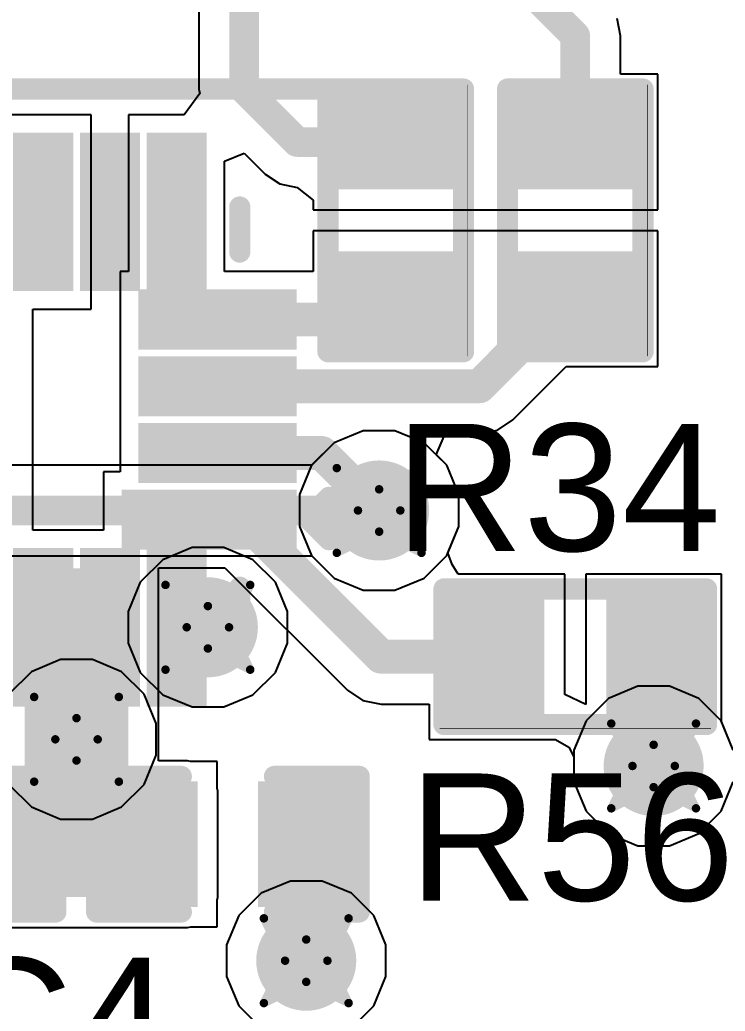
# Model space of a CAD drawing. Header units: inches. Extents: x -3 to 488, y -11 to 93.
# Drawn here: x 120.3 to 124.53, y 9.98 to 15.92 of the extents above; entities that cross this region are included whole.
import ezdxf

# ---------------------------------------------------------------- set-up
doc = ezdxf.new("R2010")
doc.units = ezdxf.units.IN
for name, color, linetype in [('Bottom Layer', 5, 'Continuous'), ('Drill Drawing', 1, 'Continuous'), ('Layer 1', 16, 'Continuous'), ('Layer 2', 76, 'Continuous'), ('Top Layer', 1, 'Continuous'), ('Top Overlay', 2, 'Continuous'), ('Top Paste', 8, 'Continuous'), ('Top Solder', 216, 'Continuous'), ('Via Holes', 16, 'Continuous')]:
    doc.layers.add(name, color=color, linetype=linetype)
doc.styles.add('Arial', font='', dxfattribs={"height": 0.2})
doc.styles.get('Arial').set_extended_font_data('Arial')

msp = doc.modelspace()

# ---------------------------------------------------------------- hatches: boundary and pattern name
at = {"layer": 'Bottom Layer'}
h = msp.add_hatch(color=5, dxfattribs=at)
edge = h.paths.add_edge_path()
edge.add_arc((122.4535, 12.9813), 0.3, 0, 360)
h = msp.add_hatch(color=5, dxfattribs=at)
edge = h.paths.add_edge_path()
edge.add_arc((121.4263, 12.281), 0.3, 0, 360)
h = msp.add_hatch(color=5, dxfattribs=at)
edge = h.paths.add_edge_path()
edge.add_arc((120.6385, 11.6093), 0.3, 0, 360)
h = msp.add_hatch(color=5, dxfattribs=at)
edge = h.paths.add_edge_path()
edge.add_arc((124.0997, 11.4497), 0.3, 0, 360)
h = msp.add_hatch(color=5, dxfattribs=at)
edge = h.paths.add_edge_path()
edge.add_arc((122.0163, 10.2822), 0.3, 0, 360)
at = {"layer": 'Layer 1'}
h = msp.add_hatch(color=16, dxfattribs=at)
edge = h.paths.add_edge_path()
edge.add_arc((122.4535, 12.9813), 0.3, 0, 360)
h = msp.add_hatch(color=16, dxfattribs=at)
edge = h.paths.add_edge_path()
edge.add_arc((121.4263, 12.281), 0.3, 0, 360)
h = msp.add_hatch(color=16, dxfattribs=at)
edge = h.paths.add_edge_path()
edge.add_arc((120.6385, 11.6093), 0.3, 0, 360)
h = msp.add_hatch(color=16, dxfattribs=at)
edge = h.paths.add_edge_path()
edge.add_arc((124.0997, 11.4497), 0.3, 0, 360)
h = msp.add_hatch(color=16, dxfattribs=at)
edge = h.paths.add_edge_path()
edge.add_arc((122.0163, 10.2822), 0.3, 0, 360)
at = {"layer": 'Layer 2'}
h = msp.add_hatch(color=76, dxfattribs=at)
edge = h.paths.add_edge_path()
edge.add_arc((122.4535, 12.9813), 0.3, 0, 360)
h = msp.add_hatch(color=76, dxfattribs=at)
edge = h.paths.add_edge_path()
edge.add_arc((121.4263, 12.281), 0.3, 0, 360)
h = msp.add_hatch(color=76, dxfattribs=at)
edge = h.paths.add_edge_path()
edge.add_arc((120.6385, 11.6093), 0.3, 0, 360)
h = msp.add_hatch(color=76, dxfattribs=at)
edge = h.paths.add_edge_path()
edge.add_arc((124.0997, 11.4497), 0.3, 0, 360)
h = msp.add_hatch(color=76, dxfattribs=at)
edge = h.paths.add_edge_path()
edge.add_arc((122.0163, 10.2822), 0.3, 0, 360)
at = {"layer": 'Top Layer'}
for points in [[(122.8709, 14.9615), (122.2359, 14.9615), (122.2359, 15.4187), (122.8709, 15.4187)], [(123.9473, 14.9615), (123.3123, 14.9615), (123.3123, 15.4187), (123.9473, 15.4187)], [(120.5485, 14.366), (120.3285, 14.366), (120.3285, 15.176), (120.5485, 15.176)], [(120.9485, 14.366), (120.7285, 14.366), (120.7285, 15.176), (120.9485, 15.176)], [(121.3485, 14.366), (121.1285, 14.366), (121.1285, 15.176), (121.3485, 15.176)], [(122.8709, 14.0217), (122.2359, 14.0217), (122.2359, 14.4789), (122.8709, 14.4789)], [(123.9473, 14.0217), (123.3123, 14.0217), (123.3123, 14.4789), (123.9473, 14.4789)], [(121.8885, 14.016), (121.0785, 14.016), (121.0785, 14.236), (121.8885, 14.236)], [(121.8885, 13.616), (121.0785, 13.616), (121.0785, 13.836), (121.8885, 13.836)], [(121.8885, 13.216), (121.0785, 13.216), (121.0785, 13.436), (121.8885, 13.436)], [(121.8885, 12.816), (120.9785, 12.816), (120.9785, 13.036), (121.8885, 13.036)], [(120.5485, 11.876), (120.3285, 11.876), (120.3285, 12.686), (120.5485, 12.686)], [(120.9485, 11.876), (120.7285, 11.876), (120.7285, 12.686), (120.9485, 12.686)], [(121.3485, 11.876), (121.1285, 11.876), (121.1285, 12.686), (121.3485, 12.686)], [(120.3285, 10.6632), (120.9485, 10.6632), (120.9485, 12.6352), (120.3285, 12.6352)], [(122.9313, 11.7871), (122.9313, 12.4221), (123.3885, 12.4221), (123.3885, 11.7871)], [(123.8711, 11.7871), (123.8711, 12.4221), (124.3283, 12.4221), (124.3283, 11.7871)], [(119.6681, 10.6632), (121.3051, 10.6632), (121.3051, 11.2983), (119.6681, 11.2983)], [(119.9683, 10.6632), (119.9683, 11.2982), (120.4255, 11.2982), (120.4255, 10.6632)], [(121.3051, 11.2983), (121.3051, 10.6633), (120.8479, 10.6633), (120.8479, 11.2983)], [(122.2449, 11.2983), (122.2449, 10.6633), (121.7877, 10.6633), (121.7877, 11.2983)]]:
    msp.add_hatch(color=1, dxfattribs=at).paths.add_polyline_path(points)
h = msp.add_hatch(color=1, dxfattribs=at)
edge = h.paths.add_edge_path()
edge.add_arc((122.4535, 12.9813), 0.3, 0, 360)
h = msp.add_hatch(color=1, dxfattribs=at)
edge = h.paths.add_edge_path()
edge.add_arc((121.4263, 12.281), 0.3, 0, 360)
h = msp.add_hatch(color=1, dxfattribs=at)
edge = h.paths.add_edge_path()
edge.add_arc((120.6385, 11.6093), 0.3, 0, 360)
h = msp.add_hatch(color=1, dxfattribs=at)
edge = h.paths.add_edge_path()
edge.add_arc((124.0997, 11.4497), 0.3, 0, 360)
h = msp.add_hatch(color=1, dxfattribs=at)
edge = h.paths.add_edge_path()
edge.add_arc((122.0163, 10.2822), 0.3, 0, 360)
at = {"layer": 'Top Paste'}
for points in [[(122.8709, 14.9615), (122.2359, 14.9615), (122.2359, 15.4187), (122.8709, 15.4187)], [(123.9473, 14.9615), (123.3123, 14.9615), (123.3123, 15.4187), (123.9473, 15.4187)], [(120.5485, 14.366), (120.3285, 14.366), (120.3285, 15.176), (120.5485, 15.176)], [(120.9485, 14.366), (120.7285, 14.366), (120.7285, 15.176), (120.9485, 15.176)], [(121.3485, 14.366), (121.1285, 14.366), (121.1285, 15.176), (121.3485, 15.176)], [(122.8709, 14.0217), (122.2359, 14.0217), (122.2359, 14.4789), (122.8709, 14.4789)], [(123.9473, 14.0217), (123.3123, 14.0217), (123.3123, 14.4789), (123.9473, 14.4789)], [(121.8885, 14.016), (121.0785, 14.016), (121.0785, 14.236), (121.8885, 14.236)], [(121.8885, 13.616), (121.0785, 13.616), (121.0785, 13.836), (121.8885, 13.836)], [(121.8885, 13.216), (121.0785, 13.216), (121.0785, 13.436), (121.8885, 13.436)], [(121.8885, 12.816), (120.9785, 12.816), (120.9785, 13.036), (121.8885, 13.036)], [(120.5485, 11.876), (120.3285, 11.876), (120.3285, 12.686), (120.5485, 12.686)], [(120.9485, 11.876), (120.7285, 11.876), (120.7285, 12.686), (120.9485, 12.686)], [(121.3485, 11.876), (121.1285, 11.876), (121.1285, 12.686), (121.3485, 12.686)], [(122.9313, 11.7871), (122.9313, 12.4221), (123.3885, 12.4221), (123.3885, 11.7871)], [(123.8711, 11.7871), (123.8711, 12.4221), (124.3283, 12.4221), (124.3283, 11.7871)], [(119.9683, 10.6632), (119.9683, 11.2982), (120.4255, 11.2982), (120.4255, 10.6632)], [(121.3051, 11.2983), (121.3051, 10.6633), (120.8479, 10.6633), (120.8479, 11.2983)], [(122.2449, 11.2983), (122.2449, 10.6633), (121.7877, 10.6633), (121.7877, 11.2983)]]:
    msp.add_hatch(color=8, dxfattribs=at).paths.add_polyline_path(points)
at = {"layer": 'Top Solder'}
for points in [[(122.9259, 14.9065), (122.1809, 14.9065), (122.1809, 15.4737), (122.9259, 15.4737)], [(124.0023, 14.9065), (123.2573, 14.9065), (123.2573, 15.4737), (124.0023, 15.4737)], [(120.6185, 14.296), (120.2585, 14.296), (120.2585, 15.246), (120.6185, 15.246)], [(121.0185, 14.296), (120.6585, 14.296), (120.6585, 15.246), (121.0185, 15.246)], [(121.4185, 14.296), (121.0585, 14.296), (121.0585, 15.246), (121.4185, 15.246)], [(122.9259, 13.9667), (122.1809, 13.9667), (122.1809, 14.5339), (122.9259, 14.5339)], [(124.0023, 13.9667), (123.2573, 13.9667), (123.2573, 14.5339), (124.0023, 14.5339)], [(121.9585, 13.946), (121.0085, 13.946), (121.0085, 14.306), (121.9585, 14.306)], [(121.9585, 13.546), (121.0085, 13.546), (121.0085, 13.906), (121.9585, 13.906)], [(121.9585, 13.146), (121.0085, 13.146), (121.0085, 13.506), (121.9585, 13.506)], [(121.9585, 12.746), (120.9085, 12.746), (120.9085, 13.106), (121.9585, 13.106)], [(120.6185, 11.806), (120.2585, 11.806), (120.2585, 12.756), (120.6185, 12.756)], [(121.0185, 11.806), (120.6585, 11.806), (120.6585, 12.756), (121.0185, 12.756)], [(121.4185, 11.806), (121.0585, 11.806), (121.0585, 12.756), (121.4185, 12.756)], [(122.8763, 11.7321), (122.8763, 12.4771), (123.4435, 12.4771), (123.4435, 11.7321)], [(123.8161, 11.7321), (123.8161, 12.4771), (124.3833, 12.4771), (124.3833, 11.7321)], [(119.9083, 10.6032), (119.9083, 11.3582), (120.4855, 11.3582), (120.4855, 10.6032)], [(121.3651, 11.3583), (121.3651, 10.6033), (120.7879, 10.6033), (120.7879, 11.3583)], [(122.3049, 11.3583), (122.3049, 10.6033), (121.7277, 10.6033), (121.7277, 11.3583)]]:
    msp.add_hatch(color=216, dxfattribs=at).paths.add_polyline_path(points)
at = {"layer": 'Via Holes'}
h = msp.add_hatch(color=7, dxfattribs=at)
edge = h.paths.add_edge_path()
edge.add_arc((122.4535, 12.9813), 0.15, 0, 360)
h = msp.add_hatch(color=7, dxfattribs=at)
edge = h.paths.add_edge_path()
edge.add_arc((121.4263, 12.281), 0.15, 0, 360)
h = msp.add_hatch(color=7, dxfattribs=at)
edge = h.paths.add_edge_path()
edge.add_arc((120.6385, 11.6093), 0.15, 0, 360)
h = msp.add_hatch(color=7, dxfattribs=at)
edge = h.paths.add_edge_path()
edge.add_arc((124.0997, 11.4497), 0.15, 0, 360)
h = msp.add_hatch(color=7, dxfattribs=at)
edge = h.paths.add_edge_path()
edge.add_arc((122.0163, 10.2822), 0.15, 0, 360)

# ---------------------------------------------------------------- linework, layer by layer
at = {"layer": 'Bottom Layer'}
for p, q in [((122.3584, 13.4591), (122.1828, 13.3863)), ((122.5485, 13.4591), (122.3584, 13.4591)), ((122.7241, 13.3863), (122.5485, 13.4591)), ((122.1828, 13.3863), (122.0497, 13.2532)), ((122.8585, 13.2519), (122.7241, 13.3863)), ((122.0497, 13.2532), (107.9422, 13.2532)), ((122.9313, 13.0763), (122.8585, 13.2519)), ((122.9313, 12.8862), (122.9313, 13.0763)), ((122.8585, 12.7106), (122.9313, 12.8862)), ((120.0862, 12.7094), (122.0497, 12.7094)), ((122.0497, 12.7094), (122.1828, 12.5762)), ((122.7241, 12.5762), (122.8585, 12.7106)), ((122.1828, 12.5762), (122.3584, 12.5035)), ((122.5485, 12.5035), (122.7241, 12.5762)), ((122.3584, 12.5035), (122.5485, 12.5035)), ((120.5434, 12.0871), (120.3678, 12.0143)), ((120.7335, 12.0871), (120.5434, 12.0871)), ((120.9091, 12.0143), (120.7335, 12.0871)), ((120.3678, 12.0143), (120.2334, 11.8799)), ((121.0435, 11.8799), (120.9091, 12.0143)), ((124.0046, 11.9275), (123.829, 11.8548)), ((124.1947, 11.9275), (124.0046, 11.9275)), ((124.3703, 11.8548), (124.1947, 11.9275)), ((121.1163, 11.7043), (121.0435, 11.8799)), ((123.829, 11.8548), (123.6946, 11.7204)), ((124.5047, 11.7204), (124.3703, 11.8548)), ((123.6946, 11.7204), (123.6219, 11.5448)), ((124.5775, 11.5448), (124.5047, 11.7204)), ((121.1163, 11.5142), (121.1163, 11.7043)), ((123.6219, 11.5448), (123.6219, 11.3547)), ((121.0435, 11.3386), (121.1163, 11.5142)), ((123.6219, 11.3547), (123.6946, 11.1791)), ((124.5047, 11.1791), (124.5775, 11.3547)), ((120.2334, 11.3386), (120.3678, 11.2042)), ((120.9091, 11.2042), (121.0435, 11.3386)), ((120.3678, 11.2042), (120.5434, 11.1315)), ((120.7335, 11.1315), (120.9091, 11.2042)), ((123.6946, 11.1791), (123.829, 11.0447)), ((124.3703, 11.0447), (124.5047, 11.1791)), ((120.5434, 11.1315), (120.7335, 11.1315)), ((123.829, 11.0447), (124.0046, 10.9719)), ((124.1947, 10.9719), (124.3703, 11.0447)), ((124.0046, 10.9719), (124.1947, 10.9719))]:
    msp.add_line(p, q, dxfattribs=at)
msp.add_lwpolyline([(107.8296, 12.9813, 0.1778, 0.1778, 0), (122.4535, 12.9813, 0.1778, 0.1778, 0)], format="xyseb", dxfattribs=at)
msp.add_lwpolyline([(122.409, 12.9813, 0.0889, 0.0889, 1), (122.4979, 12.9813, 0.0889, 0.0889, 1)], format="xyseb", close=True, dxfattribs=at)
at = {"layer": 'Drill Drawing'}
for points in [[(122.1995, 13.2353, 0.0508, 0.0508, 0), (122.4535, 13.1083, 0.0508, 0.0508, 0)], [(122.1995, 13.2353, 0.0508, 0.0508, 0), (122.3265, 12.9813, 0.0508, 0.0508, 0)], [(122.4535, 13.1083, 0.0508, 0.0508, 0), (122.7075, 13.2353, 0.0508, 0.0508, 0)], [(122.5805, 12.9813, 0.0508, 0.0508, 0), (122.7075, 13.2353, 0.0508, 0.0508, 0)], [(122.1995, 12.7273, 0.0508, 0.0508, 0), (122.3265, 12.9813, 0.0508, 0.0508, 0)], [(122.5805, 12.9813, 0.0508, 0.0508, 0), (122.7075, 12.7273, 0.0508, 0.0508, 0)], [(122.1995, 12.7273, 0.0508, 0.0508, 0), (122.4535, 12.8543, 0.0508, 0.0508, 0)], [(122.4535, 12.8543, 0.0508, 0.0508, 0), (122.7075, 12.7273, 0.0508, 0.0508, 0)], [(121.1723, 12.535, 0.0508, 0.0508, 0), (121.4263, 12.408, 0.0508, 0.0508, 0)], [(121.1723, 12.535, 0.0508, 0.0508, 0), (121.2993, 12.281, 0.0508, 0.0508, 0)], [(121.4263, 12.408, 0.0508, 0.0508, 0), (121.6803, 12.535, 0.0508, 0.0508, 0)], [(121.5533, 12.281, 0.0508, 0.0508, 0), (121.6803, 12.535, 0.0508, 0.0508, 0)], [(121.1723, 12.027, 0.0508, 0.0508, 0), (121.2993, 12.281, 0.0508, 0.0508, 0)], [(121.5533, 12.281, 0.0508, 0.0508, 0), (121.6803, 12.027, 0.0508, 0.0508, 0)], [(121.1723, 12.027, 0.0508, 0.0508, 0), (121.4263, 12.154, 0.0508, 0.0508, 0)], [(121.4263, 12.154, 0.0508, 0.0508, 0), (121.6803, 12.027, 0.0508, 0.0508, 0)], [(120.3845, 11.8633, 0.0508, 0.0508, 0), (120.6385, 11.7363, 0.0508, 0.0508, 0)], [(120.3845, 11.8633, 0.0508, 0.0508, 0), (120.5115, 11.6093, 0.0508, 0.0508, 0)], [(120.6385, 11.7363, 0.0508, 0.0508, 0), (120.8925, 11.8633, 0.0508, 0.0508, 0)], [(120.7655, 11.6093, 0.0508, 0.0508, 0), (120.8925, 11.8633, 0.0508, 0.0508, 0)], [(123.8457, 11.7037, 0.0508, 0.0508, 0), (124.0997, 11.5767, 0.0508, 0.0508, 0)], [(123.8457, 11.7037, 0.0508, 0.0508, 0), (123.9727, 11.4497, 0.0508, 0.0508, 0)], [(124.0997, 11.5767, 0.0508, 0.0508, 0), (124.3537, 11.7037, 0.0508, 0.0508, 0)], [(124.2267, 11.4497, 0.0508, 0.0508, 0), (124.3537, 11.7037, 0.0508, 0.0508, 0)], [(120.3845, 11.3553, 0.0508, 0.0508, 0), (120.5115, 11.6093, 0.0508, 0.0508, 0)], [(120.7655, 11.6093, 0.0508, 0.0508, 0), (120.8925, 11.3553, 0.0508, 0.0508, 0)], [(120.3845, 11.3553, 0.0508, 0.0508, 0), (120.6385, 11.4823, 0.0508, 0.0508, 0)], [(120.6385, 11.4823, 0.0508, 0.0508, 0), (120.8925, 11.3553, 0.0508, 0.0508, 0)], [(123.8457, 11.1957, 0.0508, 0.0508, 0), (123.9727, 11.4497, 0.0508, 0.0508, 0)], [(124.2267, 11.4497, 0.0508, 0.0508, 0), (124.3537, 11.1957, 0.0508, 0.0508, 0)], [(123.8457, 11.1957, 0.0508, 0.0508, 0), (124.0997, 11.3227, 0.0508, 0.0508, 0)], [(124.0997, 11.3227, 0.0508, 0.0508, 0), (124.3537, 11.1957, 0.0508, 0.0508, 0)], [(121.7623, 10.5362, 0.0508, 0.0508, 0), (122.0163, 10.4092, 0.0508, 0.0508, 0)], [(121.7623, 10.5362, 0.0508, 0.0508, 0), (121.8893, 10.2822, 0.0508, 0.0508, 0)], [(122.0163, 10.4092, 0.0508, 0.0508, 0), (122.2703, 10.5362, 0.0508, 0.0508, 0)], [(122.1433, 10.2822, 0.0508, 0.0508, 0), (122.2703, 10.5362, 0.0508, 0.0508, 0)], [(121.7623, 10.0282, 0.0508, 0.0508, 0), (121.8893, 10.2822, 0.0508, 0.0508, 0)], [(122.1433, 10.2822, 0.0508, 0.0508, 0), (122.2703, 10.0282, 0.0508, 0.0508, 0)], [(121.7623, 10.0282, 0.0508, 0.0508, 0), (122.0163, 10.1552, 0.0508, 0.0508, 0)], [(122.0163, 10.1552, 0.0508, 0.0508, 0), (122.2703, 10.0282, 0.0508, 0.0508, 0)]]:
    msp.add_lwpolyline(points, format="xyseb", dxfattribs=at)
for points in [[(122.1868, 13.2353, 0.0254, 0.0254, 1), (122.2122, 13.2353, 0.0254, 0.0254, 1)], [(122.1868, 13.2353, 0.0254, 0.0254, 1), (122.2122, 13.2353, 0.0254, 0.0254, 1)], [(122.6948, 13.2353, 0.0254, 0.0254, 1), (122.7202, 13.2353, 0.0254, 0.0254, 1)], [(122.6948, 13.2353, 0.0254, 0.0254, 1), (122.7202, 13.2353, 0.0254, 0.0254, 1)], [(122.4408, 13.1083, 0.0254, 0.0254, 1), (122.4662, 13.1083, 0.0254, 0.0254, 1)], [(122.4408, 13.1083, 0.0254, 0.0254, 1), (122.4662, 13.1083, 0.0254, 0.0254, 1)], [(122.3138, 12.9813, 0.0254, 0.0254, 1), (122.3392, 12.9813, 0.0254, 0.0254, 1)], [(122.3138, 12.9813, 0.0254, 0.0254, 1), (122.3392, 12.9813, 0.0254, 0.0254, 1)], [(122.5678, 12.9813, 0.0254, 0.0254, 1), (122.5932, 12.9813, 0.0254, 0.0254, 1)], [(122.5678, 12.9813, 0.0254, 0.0254, 1), (122.5932, 12.9813, 0.0254, 0.0254, 1)], [(122.4408, 12.8543, 0.0254, 0.0254, 1), (122.4662, 12.8543, 0.0254, 0.0254, 1)], [(122.4408, 12.8543, 0.0254, 0.0254, 1), (122.4662, 12.8543, 0.0254, 0.0254, 1)], [(122.1868, 12.7273, 0.0254, 0.0254, 1), (122.2122, 12.7273, 0.0254, 0.0254, 1)], [(122.1868, 12.7273, 0.0254, 0.0254, 1), (122.2122, 12.7273, 0.0254, 0.0254, 1)], [(122.6948, 12.7273, 0.0254, 0.0254, 1), (122.7202, 12.7273, 0.0254, 0.0254, 1)], [(122.6948, 12.7273, 0.0254, 0.0254, 1), (122.7202, 12.7273, 0.0254, 0.0254, 1)], [(121.1596, 12.535, 0.0254, 0.0254, 1), (121.185, 12.535, 0.0254, 0.0254, 1)], [(121.1596, 12.535, 0.0254, 0.0254, 1), (121.185, 12.535, 0.0254, 0.0254, 1)], [(121.6676, 12.535, 0.0254, 0.0254, 1), (121.693, 12.535, 0.0254, 0.0254, 1)], [(121.6676, 12.535, 0.0254, 0.0254, 1), (121.693, 12.535, 0.0254, 0.0254, 1)], [(121.4136, 12.408, 0.0254, 0.0254, 1), (121.439, 12.408, 0.0254, 0.0254, 1)], [(121.4136, 12.408, 0.0254, 0.0254, 1), (121.439, 12.408, 0.0254, 0.0254, 1)], [(121.2866, 12.281, 0.0254, 0.0254, 1), (121.312, 12.281, 0.0254, 0.0254, 1)], [(121.2866, 12.281, 0.0254, 0.0254, 1), (121.312, 12.281, 0.0254, 0.0254, 1)], [(121.5406, 12.281, 0.0254, 0.0254, 1), (121.566, 12.281, 0.0254, 0.0254, 1)], [(121.5406, 12.281, 0.0254, 0.0254, 1), (121.566, 12.281, 0.0254, 0.0254, 1)], [(121.4136, 12.154, 0.0254, 0.0254, 1), (121.439, 12.154, 0.0254, 0.0254, 1)], [(121.4136, 12.154, 0.0254, 0.0254, 1), (121.439, 12.154, 0.0254, 0.0254, 1)], [(121.1596, 12.027, 0.0254, 0.0254, 1), (121.185, 12.027, 0.0254, 0.0254, 1)], [(121.1596, 12.027, 0.0254, 0.0254, 1), (121.185, 12.027, 0.0254, 0.0254, 1)], [(121.6676, 12.027, 0.0254, 0.0254, 1), (121.693, 12.027, 0.0254, 0.0254, 1)], [(121.6676, 12.027, 0.0254, 0.0254, 1), (121.693, 12.027, 0.0254, 0.0254, 1)], [(120.3718, 11.8633, 0.0254, 0.0254, 1), (120.3972, 11.8633, 0.0254, 0.0254, 1)], [(120.3718, 11.8633, 0.0254, 0.0254, 1), (120.3972, 11.8633, 0.0254, 0.0254, 1)], [(120.8798, 11.8633, 0.0254, 0.0254, 1), (120.9052, 11.8633, 0.0254, 0.0254, 1)], [(120.8798, 11.8633, 0.0254, 0.0254, 1), (120.9052, 11.8633, 0.0254, 0.0254, 1)], [(120.6258, 11.7363, 0.0254, 0.0254, 1), (120.6512, 11.7363, 0.0254, 0.0254, 1)], [(120.6258, 11.7363, 0.0254, 0.0254, 1), (120.6512, 11.7363, 0.0254, 0.0254, 1)], [(123.833, 11.7037, 0.0254, 0.0254, 1), (123.8584, 11.7037, 0.0254, 0.0254, 1)], [(123.833, 11.7037, 0.0254, 0.0254, 1), (123.8584, 11.7037, 0.0254, 0.0254, 1)], [(124.341, 11.7037, 0.0254, 0.0254, 1), (124.3664, 11.7037, 0.0254, 0.0254, 1)], [(124.341, 11.7037, 0.0254, 0.0254, 1), (124.3664, 11.7037, 0.0254, 0.0254, 1)], [(120.4988, 11.6093, 0.0254, 0.0254, 1), (120.5242, 11.6093, 0.0254, 0.0254, 1)], [(120.4988, 11.6093, 0.0254, 0.0254, 1), (120.5242, 11.6093, 0.0254, 0.0254, 1)], [(120.7528, 11.6093, 0.0254, 0.0254, 1), (120.7782, 11.6093, 0.0254, 0.0254, 1)], [(120.7528, 11.6093, 0.0254, 0.0254, 1), (120.7782, 11.6093, 0.0254, 0.0254, 1)], [(124.087, 11.5767, 0.0254, 0.0254, 1), (124.1124, 11.5767, 0.0254, 0.0254, 1)], [(124.087, 11.5767, 0.0254, 0.0254, 1), (124.1124, 11.5767, 0.0254, 0.0254, 1)], [(120.6258, 11.4823, 0.0254, 0.0254, 1), (120.6512, 11.4823, 0.0254, 0.0254, 1)], [(120.6258, 11.4823, 0.0254, 0.0254, 1), (120.6512, 11.4823, 0.0254, 0.0254, 1)], [(123.96, 11.4497, 0.0254, 0.0254, 1), (123.9854, 11.4497, 0.0254, 0.0254, 1)], [(123.96, 11.4497, 0.0254, 0.0254, 1), (123.9854, 11.4497, 0.0254, 0.0254, 1)], [(124.214, 11.4497, 0.0254, 0.0254, 1), (124.2394, 11.4497, 0.0254, 0.0254, 1)], [(124.214, 11.4497, 0.0254, 0.0254, 1), (124.2394, 11.4497, 0.0254, 0.0254, 1)], [(120.3718, 11.3553, 0.0254, 0.0254, 1), (120.3972, 11.3553, 0.0254, 0.0254, 1)], [(120.3718, 11.3553, 0.0254, 0.0254, 1), (120.3972, 11.3553, 0.0254, 0.0254, 1)], [(120.8798, 11.3553, 0.0254, 0.0254, 1), (120.9052, 11.3553, 0.0254, 0.0254, 1)], [(120.8798, 11.3553, 0.0254, 0.0254, 1), (120.9052, 11.3553, 0.0254, 0.0254, 1)], [(124.087, 11.3227, 0.0254, 0.0254, 1), (124.1124, 11.3227, 0.0254, 0.0254, 1)], [(124.087, 11.3227, 0.0254, 0.0254, 1), (124.1124, 11.3227, 0.0254, 0.0254, 1)], [(123.833, 11.1957, 0.0254, 0.0254, 1), (123.8584, 11.1957, 0.0254, 0.0254, 1)], [(123.833, 11.1957, 0.0254, 0.0254, 1), (123.8584, 11.1957, 0.0254, 0.0254, 1)], [(124.341, 11.1957, 0.0254, 0.0254, 1), (124.3664, 11.1957, 0.0254, 0.0254, 1)], [(124.341, 11.1957, 0.0254, 0.0254, 1), (124.3664, 11.1957, 0.0254, 0.0254, 1)], [(121.7496, 10.5362, 0.0254, 0.0254, 1), (121.775, 10.5362, 0.0254, 0.0254, 1)], [(121.7496, 10.5362, 0.0254, 0.0254, 1), (121.775, 10.5362, 0.0254, 0.0254, 1)], [(122.2576, 10.5362, 0.0254, 0.0254, 1), (122.283, 10.5362, 0.0254, 0.0254, 1)], [(122.2576, 10.5362, 0.0254, 0.0254, 1), (122.283, 10.5362, 0.0254, 0.0254, 1)], [(122.0036, 10.4092, 0.0254, 0.0254, 1), (122.029, 10.4092, 0.0254, 0.0254, 1)], [(122.0036, 10.4092, 0.0254, 0.0254, 1), (122.029, 10.4092, 0.0254, 0.0254, 1)], [(121.8766, 10.2822, 0.0254, 0.0254, 1), (121.902, 10.2822, 0.0254, 0.0254, 1)], [(121.8766, 10.2822, 0.0254, 0.0254, 1), (121.902, 10.2822, 0.0254, 0.0254, 1)], [(122.1306, 10.2822, 0.0254, 0.0254, 1), (122.156, 10.2822, 0.0254, 0.0254, 1)], [(122.1306, 10.2822, 0.0254, 0.0254, 1), (122.156, 10.2822, 0.0254, 0.0254, 1)], [(122.0036, 10.1552, 0.0254, 0.0254, 1), (122.029, 10.1552, 0.0254, 0.0254, 1)], [(122.0036, 10.1552, 0.0254, 0.0254, 1), (122.029, 10.1552, 0.0254, 0.0254, 1)], [(121.7496, 10.0282, 0.0254, 0.0254, 1), (121.775, 10.0282, 0.0254, 0.0254, 1)], [(121.7496, 10.0282, 0.0254, 0.0254, 1), (121.775, 10.0282, 0.0254, 0.0254, 1)], [(122.2576, 10.0282, 0.0254, 0.0254, 1), (122.283, 10.0282, 0.0254, 0.0254, 1)], [(122.2576, 10.0282, 0.0254, 0.0254, 1), (122.283, 10.0282, 0.0254, 0.0254, 1)]]:
    msp.add_lwpolyline(points, format="xyseb", close=True, dxfattribs=at)
at = {"layer": 'Layer 1'}
for p, q in [((122.3584, 13.4591), (122.1828, 13.3863)), ((122.5485, 13.4591), (122.3584, 13.4591)), ((122.7241, 13.3863), (122.5485, 13.4591)), ((122.1828, 13.3863), (122.0484, 13.2519)), ((122.8585, 13.2519), (122.7241, 13.3863)), ((122.0484, 13.2519), (121.9757, 13.0763)), ((122.9313, 13.0763), (122.8585, 13.2519)), ((121.9757, 13.0763), (121.9757, 12.8862)), ((122.9313, 12.8862), (122.9313, 13.0763)), ((121.9757, 12.8862), (122.0484, 12.7106)), ((122.8585, 12.7106), (122.9313, 12.8862)), ((122.0484, 12.7106), (122.1828, 12.5762)), ((122.7241, 12.5762), (122.8585, 12.7106)), ((122.1828, 12.5762), (122.3584, 12.5035)), ((122.5485, 12.5035), (122.7241, 12.5762)), ((122.3584, 12.5035), (122.5485, 12.5035)), ((120.5434, 12.0871), (120.3678, 12.0143)), ((120.7335, 12.0871), (120.5434, 12.0871)), ((120.9091, 12.0143), (120.7335, 12.0871)), ((120.3678, 12.0143), (120.2334, 11.8799)), ((121.0435, 11.8799), (120.9091, 12.0143)), ((124.0046, 11.9275), (123.829, 11.8548)), ((124.1947, 11.9275), (124.0046, 11.9275)), ((124.3703, 11.8548), (124.1947, 11.9275)), ((121.1163, 11.7043), (121.0435, 11.8799)), ((123.829, 11.8548), (123.6946, 11.7204)), ((124.5047, 11.7204), (124.3703, 11.8548)), ((123.6946, 11.7204), (123.6219, 11.5448)), ((124.5775, 11.5448), (124.5047, 11.7204)), ((121.1163, 11.5142), (121.1163, 11.7043)), ((123.6219, 11.5448), (123.6219, 11.3547)), ((121.0435, 11.3386), (121.1163, 11.5142)), ((123.6219, 11.3547), (123.6946, 11.1791)), ((124.5047, 11.1791), (124.5775, 11.3547)), ((120.2334, 11.3386), (120.3678, 11.2042)), ((120.9091, 11.2042), (121.0435, 11.3386)), ((120.3678, 11.2042), (120.5434, 11.1315)), ((120.7335, 11.1315), (120.9091, 11.2042)), ((123.6946, 11.1791), (123.829, 11.0447)), ((124.3703, 11.0447), (124.5047, 11.1791)), ((120.5434, 11.1315), (120.7335, 11.1315)), ((123.829, 11.0447), (124.0046, 10.9719)), ((124.1947, 10.9719), (124.3703, 11.0447)), ((124.0046, 10.9719), (124.1947, 10.9719))]:
    msp.add_line(p, q, dxfattribs=at)
at = {"layer": 'Layer 2'}
for p, q in [((122.3584, 13.4591), (122.1828, 13.3863)), ((122.5485, 13.4591), (122.3584, 13.4591)), ((122.7241, 13.3863), (122.5485, 13.4591)), ((122.1828, 13.3863), (122.0484, 13.2519)), ((122.8585, 13.2519), (122.7241, 13.3863)), ((122.0484, 13.2519), (121.9757, 13.0763)), ((122.9313, 13.0763), (122.8585, 13.2519)), ((121.9757, 13.0763), (121.9757, 12.8862)), ((122.9313, 12.8862), (122.9313, 13.0763)), ((121.9757, 12.8862), (122.0484, 12.7106)), ((122.8585, 12.7106), (122.9313, 12.8862)), ((121.3312, 12.7588), (121.1556, 12.686)), ((121.5213, 12.7588), (121.3312, 12.7588)), ((121.6969, 12.686), (121.5213, 12.7588)), ((121.1556, 12.686), (121.0212, 12.5516)), ((121.8313, 12.5516), (121.6969, 12.686)), ((122.0484, 12.7106), (122.1828, 12.5762)), ((122.7241, 12.5762), (122.8585, 12.7106)), ((121.0212, 12.5516), (120.9485, 12.376)), ((121.9041, 12.376), (121.8313, 12.5516)), ((122.1828, 12.5762), (122.3584, 12.5035)), ((122.5485, 12.5035), (122.7241, 12.5762)), ((122.3584, 12.5035), (122.5485, 12.5035)), ((120.9485, 12.376), (120.9485, 12.1859)), ((121.9041, 12.1859), (121.9041, 12.376)), ((120.9485, 12.1859), (121.0212, 12.0103)), ((121.8313, 12.0103), (121.9041, 12.1859)), ((121.0212, 12.0103), (121.1556, 11.8759)), ((121.6969, 11.8759), (121.8313, 12.0103)), ((121.1556, 11.8759), (121.3312, 11.8032)), ((121.5213, 11.8032), (121.6969, 11.8759)), ((121.3312, 11.8032), (121.5213, 11.8032)), ((121.9213, 10.76), (121.7457, 10.6873)), ((122.1114, 10.76), (121.9213, 10.76)), ((122.287, 10.6873), (122.1114, 10.76)), ((121.7457, 10.6873), (121.6113, 10.5529)), ((122.4214, 10.5529), (122.287, 10.6873)), ((121.6113, 10.5529), (121.5385, 10.3772)), ((122.4941, 10.3772), (122.4214, 10.5529)), ((121.5385, 10.3772), (121.5385, 10.1872)), ((122.4941, 10.1872), (122.4941, 10.3772)), ((121.5385, 10.1872), (121.6113, 10.0115)), ((122.4214, 10.0115), (122.4941, 10.1872)), ((121.6113, 10.0115), (121.7457, 9.8771)), ((122.287, 9.8771), (122.4214, 10.0115))]:
    msp.add_line(p, q, dxfattribs=at)
at = {"layer": 'Top Layer'}
for p, q in [((121.3719, 17.8546), (121.3719, 15.5076)), ((123.9017, 15.8261), (123.881, 15.9301)), ((123.9017, 15.5965), (123.9017, 15.8261)), ((124.1251, 15.5965), (123.9017, 15.5965)), ((124.1251, 14.7837), (124.1251, 15.5965)), ((121.3772, 15.4808), (121.2847, 15.3538)), ((121.3719, 15.5076), (121.3772, 15.4808)), ((120.7263, 15.3538), (119.7507, 15.3538)), ((120.7263, 14.1882), (120.7263, 15.3538)), ((121.2847, 15.3538), (120.9507, 15.3538)), ((120.9507, 15.3538), (120.9507, 14.4138)), ((121.5263, 15.0746), (121.6436, 15.1232)), ((121.6436, 15.1232), (121.769, 14.9978)), ((121.5263, 14.4138), (121.5263, 15.0746)), ((121.769, 14.9978), (121.8572, 14.9388)), ((121.8572, 14.9388), (121.9613, 14.9181)), ((121.9613, 14.9181), (122.0581, 14.8417)), ((122.0581, 14.8417), (122.0581, 14.7837)), ((122.0581, 14.7837), (123.0075, 14.7837)), ((123.0075, 14.7837), (123.1345, 14.7837)), ((123.1345, 14.7837), (123.1757, 14.7837)), ((123.1757, 14.7837), (124.1251, 14.7837)), ((123.0487, 14.6567), (122.0581, 14.6567)), ((122.0581, 14.6567), (122.0581, 14.4138)), ((123.1345, 14.6567), (123.0487, 14.6567)), ((123.0487, 14.6567), (123.0487, 14.6567)), ((123.1757, 14.6567), (123.1345, 14.6567)), ((123.1345, 14.6567), (123.1345, 14.6567)), ((124.1251, 14.6567), (123.1757, 14.6567)), ((124.1251, 13.8439), (124.1251, 14.6567)), ((120.9507, 14.4138), (120.9007, 14.4138)), ((120.9007, 14.4138), (120.9007, 13.2138)), ((122.0581, 14.4138), (121.5263, 14.4138)), ((120.3763, 12.8638), (120.3763, 14.1882)), ((120.3763, 14.1882), (120.7263, 14.1882)), ((123.2561, 13.5245), (123.5754, 13.8439)), ((123.5754, 13.8439), (124.1251, 13.8439)), ((123.1637, 13.4628), (123.2561, 13.5245)), ((122.7964, 13.3141), (122.849, 13.4411)), ((122.849, 13.4411), (123.0547, 13.4411)), ((123.0547, 13.4411), (123.1637, 13.4628)), ((123.0547, 13.4411), (123.0547, 13.4411)), ((122.8585, 13.2519), (122.7964, 13.3141)), ((120.9007, 13.2138), (120.8007, 13.2138)), ((120.8007, 13.2138), (120.8007, 12.8638)), ((122.9313, 13.0763), (122.8585, 13.2519)), ((122.9313, 12.8862), (122.9313, 13.0763)), ((120.8007, 12.8638), (120.3763, 12.8638)), ((122.8653, 12.7269), (122.9313, 12.8862)), ((122.892, 12.6568), (122.8653, 12.7269)), ((121.1298, 12.6352), (121.1322, 12.6382)), ((121.1298, 11.4796), (121.1298, 12.6352)), ((121.1322, 12.6382), (121.5287, 12.6382)), ((121.5287, 12.6382), (122.2637, 11.9031)), ((122.9274, 12.5999), (122.892, 12.6568)), ((123.5663, 12.5999), (122.9274, 12.5999)), ((123.5663, 11.8773), (123.5663, 12.5999)), ((124.5061, 12.5999), (123.6933, 12.5999)), ((123.6933, 12.5999), (123.6933, 11.8172)), ((124.5061, 11.7171), (124.5061, 12.5999)), ((122.2637, 11.9031), (122.2637, 11.9031)), ((122.2637, 11.9031), (122.3562, 11.8414)), ((122.3562, 11.8414), (122.4652, 11.8197)), ((123.6933, 11.8172), (123.5663, 11.8773)), ((122.4652, 11.8197), (122.4652, 11.8197)), ((122.4652, 11.8197), (122.7535, 11.8197)), ((122.7535, 11.8197), (122.7535, 11.6093)), ((124.5775, 11.5448), (124.5061, 11.7171)), ((122.7535, 11.6093), (123.5111, 11.6093)), ((123.5111, 11.6093), (123.5912, 11.5626)), ((123.5912, 11.5626), (123.6219, 11.5053)), ((121.3051, 11.4796), (121.1298, 11.4796)), ((121.3226, 11.4761), (121.3051, 11.4796)), ((121.4829, 11.4761), (121.3226, 11.4761)), ((121.4829, 11.3158), (121.4829, 11.4761)), ((123.6219, 11.5053), (123.6219, 11.3547)), ((123.6219, 11.3547), (123.6946, 11.1791)), ((124.5047, 11.1791), (124.5775, 11.3547)), ((121.4864, 11.2983), (121.4829, 11.3158)), ((121.4864, 10.6632), (121.4864, 11.2983)), ((123.6946, 11.1791), (123.829, 11.0447)), ((124.3703, 11.0447), (124.5047, 11.1791)), ((123.829, 11.0447), (124.0046, 10.9719)), ((124.1947, 10.9719), (124.3703, 11.0447)), ((124.0046, 10.9719), (124.1947, 10.9719)), ((121.4829, 10.6457), (121.4864, 10.6632)), ((121.4829, 10.4855), (121.4829, 10.6457)), ((119.6681, 10.4819), (121.3051, 10.4819)), ((121.3051, 10.4819), (121.3235, 10.4855)), ((121.3235, 10.4855), (121.4829, 10.4855))]:
    msp.add_line(p, q, dxfattribs=at)
for points in [[(121.6438, 15.5076, 0.1778, 0.1778, 0), (121.6438, 17.8546, 0.1778, 0.1778, 0)], [(122.762, 16.6938, 0.1778, 0.1778, 0), (123.6298, 15.8261, 0.1778, 0.1778, 0)], [(123.6298, 15.1901, 0.1778, 0.1778, 0), (123.6298, 15.8261, 0.1778, 0.1778, 0)], [(121.6438, 15.5076, 0.1778, 0.1778, 0), (121.9613, 15.1901, 0.1778, 0.1778, 0)], [(121.9613, 15.1901, 0.1778, 0.1778, 0), (122.5534, 15.1901, 0.1778, 0.1778, 0)], [(123.0547, 13.726, 0.2032, 0.2032, 0), (123.6298, 14.3011, 0.2032, 0.2032, 0)], [(121.4835, 14.126, 0.2032, 0.2032, 0), (122.5534, 14.126, 0.2032, 0.2032, 0)], [(121.4835, 13.726, 0.2032, 0.2032, 0), (123.0547, 13.726, 0.2032, 0.2032, 0)], [(121.4835, 13.326, 0.2032, 0.2032, 0), (122.1088, 13.326, 0.2032, 0.2032, 0)], [(122.1088, 13.326, 0.2032, 0.2032, 0), (122.4535, 12.9813, 0.2032, 0.2032, 0)], [(121.4335, 12.926, 0.2032, 0.2032, 0), (121.6438, 12.926, 0.2032, 0.2032, 0)], [(121.6438, 12.926, 0.2032, 0.2032, 0), (122.4652, 12.1046, 0.2032, 0.2032, 0)], [(121.2385, 12.281, 0.1778, 0.1778, 0), (121.4263, 12.281, 0.1778, 0.1778, 0)], [(122.4652, 12.1046, 0.2032, 0.2032, 0), (123.1599, 12.1046, 0.2032, 0.2032, 0)], [(124.0997, 11.4497, 0.1778, 0.1778, 0), (124.0997, 12.1046, 0.1778, 0.1778, 0)], [(122.0163, 10.2822, 0.1778, 0.1778, 0), (122.0163, 10.9808, 0.1778, 0.1778, 0)]]:
    msp.add_lwpolyline(points, format="xyseb", dxfattribs=at)
for points in [[(123.5853, 15.8261, 0.0889, 0.0889, 1), (123.6742, 15.8261, 0.0889, 0.0889, 1)], [(123.5853, 15.8261, 0.0889, 0.0889, 1), (123.6742, 15.8261, 0.0889, 0.0889, 1)], [(121.5993, 15.5076, 0.0889, 0.0889, 1), (121.6882, 15.5076, 0.0889, 0.0889, 1)], [(121.5993, 15.5076, 0.0889, 0.0889, 1), (121.6882, 15.5076, 0.0889, 0.0889, 1)], [(121.9168, 15.1901, 0.0889, 0.0889, 1), (122.0057, 15.1901, 0.0889, 0.0889, 1)], [(121.9168, 15.1901, 0.0889, 0.0889, 1), (122.0057, 15.1901, 0.0889, 0.0889, 1)], [(122.5089, 15.1901, 0.0889, 0.0889, 1), (122.5978, 15.1901, 0.0889, 0.0889, 1)], [(123.5853, 15.1901, 0.0889, 0.0889, 1), (123.6742, 15.1901, 0.0889, 0.0889, 1)], [(123.579, 14.3011, 0.1016, 0.1016, 1), (123.6806, 14.3011, 0.1016, 0.1016, 1)], [(121.4327, 14.126, 0.1016, 0.1016, 1), (121.5343, 14.126, 0.1016, 0.1016, 1)], [(122.5026, 14.126, 0.1016, 0.1016, 1), (122.6042, 14.126, 0.1016, 0.1016, 1)], [(121.4327, 13.726, 0.1016, 0.1016, 1), (121.5343, 13.726, 0.1016, 0.1016, 1)], [(123.0039, 13.726, 0.1016, 0.1016, 1), (123.1055, 13.726, 0.1016, 0.1016, 1)], [(123.0039, 13.726, 0.1016, 0.1016, 1), (123.1055, 13.726, 0.1016, 0.1016, 1)], [(121.4327, 13.326, 0.1016, 0.1016, 1), (121.5343, 13.326, 0.1016, 0.1016, 1)], [(122.058, 13.326, 0.1016, 0.1016, 1), (122.1596, 13.326, 0.1016, 0.1016, 1)], [(122.058, 13.326, 0.1016, 0.1016, 1), (122.1596, 13.326, 0.1016, 0.1016, 1)], [(122.4027, 12.9813, 0.1016, 0.1016, 1), (122.5043, 12.9813, 0.1016, 0.1016, 1)], [(121.3827, 12.926, 0.1016, 0.1016, 1), (121.4843, 12.926, 0.1016, 0.1016, 1)], [(121.593, 12.926, 0.1016, 0.1016, 1), (121.6946, 12.926, 0.1016, 0.1016, 1)], [(121.593, 12.926, 0.1016, 0.1016, 1), (121.6946, 12.926, 0.1016, 0.1016, 1)], [(121.194, 12.281, 0.0889, 0.0889, 1), (121.2829, 12.281, 0.0889, 0.0889, 1)], [(121.3818, 12.281, 0.0889, 0.0889, 1), (121.4707, 12.281, 0.0889, 0.0889, 1)], [(122.4144, 12.1046, 0.1016, 0.1016, 1), (122.516, 12.1046, 0.1016, 0.1016, 1)], [(122.4144, 12.1046, 0.1016, 0.1016, 1), (122.516, 12.1046, 0.1016, 0.1016, 1)], [(123.1091, 12.1046, 0.1016, 0.1016, 1), (123.2107, 12.1046, 0.1016, 0.1016, 1)], [(124.0552, 12.1046, 0.0889, 0.0889, 1), (124.1441, 12.1046, 0.0889, 0.0889, 1)], [(124.0552, 11.4497, 0.0889, 0.0889, 1), (124.1441, 11.4497, 0.0889, 0.0889, 1)], [(121.9719, 10.9808, 0.0889, 0.0889, 1), (122.0608, 10.9808, 0.0889, 0.0889, 1)], [(121.9719, 10.2822, 0.0889, 0.0889, 1), (122.0608, 10.2822, 0.0889, 0.0889, 1)]]:
    msp.add_lwpolyline(points, format="xyseb", close=True, dxfattribs=at)
at = {"layer": 'Top Overlay'}
for points in [[(118.82, 15.5076, 0.127, 0.127, 0), (122.147, 15.5076, 0.127, 0.127, 0)], [(122.147, 13.9328, 0.127, 0.127, 0), (122.147, 15.5076, 0.127, 0.127, 0)], [(122.147, 15.5076, 0.127, 0.127, 0), (122.9598, 15.5076, 0.127, 0.127, 0)], [(122.9598, 13.9328, 0.127, 0.127, 0), (122.9598, 15.5076, 0.127, 0.127, 0)], [(123.2234, 13.9328, 0.127, 0.127, 0), (123.2234, 15.5076, 0.127, 0.127, 0)], [(123.2234, 15.5076, 0.127, 0.127, 0), (124.0362, 15.5076, 0.127, 0.127, 0)], [(124.0362, 13.9328, 0.127, 0.127, 0), (124.0362, 15.5076, 0.127, 0.127, 0)], [(122.9852, 13.9074, 0.00323, 0.00323, 0), (122.9852, 15.533, 0.00323, 0.00323, 0)], [(124.0616, 13.9074, 0.00323, 0.00323, 0), (124.0616, 15.533, 0.00323, 0.00323, 0)], [(121.6177, 14.5306, 0.127, 0.127, 0), (121.6177, 14.8006, 0.127, 0.127, 0)], [(122.147, 13.9328, 0.127, 0.127, 0), (122.9598, 13.9328, 0.127, 0.127, 0)], [(123.2234, 13.9328, 0.127, 0.127, 0), (124.0362, 13.9328, 0.127, 0.127, 0)], [(122.0264, 12.9331, 0.127, 0.127, 0), (122.1534, 13.0601, 0.127, 0.127, 0)], [(122.1534, 12.8061, 0.127, 0.127, 0), (122.1534, 13.0601, 0.127, 0.127, 0)], [(122.0264, 12.9331, 0.127, 0.127, 0), (122.1534, 12.8061, 0.127, 0.127, 0)], [(121.6177, 12.2514, 0.127, 0.127, 0), (121.6177, 12.5214, 0.127, 0.127, 0)], [(122.8424, 11.6982, 0.127, 0.127, 0), (122.8424, 12.511, 0.127, 0.127, 0)], [(122.8424, 12.511, 0.127, 0.127, 0), (124.4172, 12.511, 0.127, 0.127, 0)], [(124.4172, 11.6982, 0.127, 0.127, 0), (124.4172, 12.511, 0.127, 0.127, 0)], [(122.8424, 11.6982, 0.127, 0.127, 0), (124.4172, 11.6982, 0.127, 0.127, 0)], [(122.817, 11.6728, 0.00323, 0.00323, 0), (124.4426, 11.6728, 0.00323, 0.00323, 0)], [(120.0064, 11.3871, 0.127, 0.127, 0), (120.5144, 11.3871, 0.127, 0.127, 0)], [(120.5144, 10.5743, 0.127, 0.127, 0), (120.5144, 11.3871, 0.127, 0.127, 0)], [(120.759, 11.3872, 0.127, 0.127, 0), (121.267, 11.3872, 0.127, 0.127, 0)], [(120.759, 10.5744, 0.127, 0.127, 0), (120.759, 11.3872, 0.127, 0.127, 0)], [(121.8258, 11.3872, 0.127, 0.127, 0), (122.3338, 11.3872, 0.127, 0.127, 0)], [(122.3338, 10.5744, 0.127, 0.127, 0), (122.3338, 11.3872, 0.127, 0.127, 0)], [(120.0064, 10.5743, 0.127, 0.127, 0), (120.5144, 10.5743, 0.127, 0.127, 0)], [(120.759, 10.5744, 0.127, 0.127, 0), (121.267, 10.5744, 0.127, 0.127, 0)], [(121.8258, 10.5744, 0.127, 0.127, 0), (122.3338, 10.5744, 0.127, 0.127, 0)]]:
    msp.add_lwpolyline(points, format="xyseb", dxfattribs=at)
for points in [[(122.1152, 15.5076, 0.0635, 0.0635, 1), (122.1787, 15.5076, 0.0635, 0.0635, 1)], [(122.1152, 15.5076, 0.0635, 0.0635, 1), (122.1787, 15.5076, 0.0635, 0.0635, 1)], [(122.1152, 15.5076, 0.0635, 0.0635, 1), (122.1787, 15.5076, 0.0635, 0.0635, 1)], [(122.928, 15.5076, 0.0635, 0.0635, 1), (122.9915, 15.5076, 0.0635, 0.0635, 1)], [(122.928, 15.5076, 0.0635, 0.0635, 1), (122.9915, 15.5076, 0.0635, 0.0635, 1)], [(123.1916, 15.5076, 0.0635, 0.0635, 1), (123.2551, 15.5076, 0.0635, 0.0635, 1)], [(123.1916, 15.5076, 0.0635, 0.0635, 1), (123.2551, 15.5076, 0.0635, 0.0635, 1)], [(124.0044, 15.5076, 0.0635, 0.0635, 1), (124.0679, 15.5076, 0.0635, 0.0635, 1)], [(124.0044, 15.5076, 0.0635, 0.0635, 1), (124.0679, 15.5076, 0.0635, 0.0635, 1)], [(122.9844, 15.533, 0.00161, 0.00161, 1), (122.986, 15.533, 0.00161, 0.00161, 1)], [(124.0608, 15.533, 0.00161, 0.00161, 1), (124.0624, 15.533, 0.00161, 0.00161, 1)], [(121.5859, 14.8006, 0.0635, 0.0635, 1), (121.6494, 14.8006, 0.0635, 0.0635, 1)], [(121.5859, 14.5306, 0.0635, 0.0635, 1), (121.6494, 14.5306, 0.0635, 0.0635, 1)], [(122.1152, 13.9328, 0.0635, 0.0635, 1), (122.1787, 13.9328, 0.0635, 0.0635, 1)], [(122.1152, 13.9328, 0.0635, 0.0635, 1), (122.1787, 13.9328, 0.0635, 0.0635, 1)], [(122.928, 13.9328, 0.0635, 0.0635, 1), (122.9915, 13.9328, 0.0635, 0.0635, 1)], [(122.928, 13.9328, 0.0635, 0.0635, 1), (122.9915, 13.9328, 0.0635, 0.0635, 1)], [(123.1916, 13.9328, 0.0635, 0.0635, 1), (123.2551, 13.9328, 0.0635, 0.0635, 1)], [(123.1916, 13.9328, 0.0635, 0.0635, 1), (123.2551, 13.9328, 0.0635, 0.0635, 1)], [(124.0044, 13.9328, 0.0635, 0.0635, 1), (124.0679, 13.9328, 0.0635, 0.0635, 1)], [(124.0044, 13.9328, 0.0635, 0.0635, 1), (124.0679, 13.9328, 0.0635, 0.0635, 1)], [(122.9844, 13.9074, 0.00161, 0.00161, 1), (122.986, 13.9074, 0.00161, 0.00161, 1)], [(124.0608, 13.9074, 0.00161, 0.00161, 1), (124.0624, 13.9074, 0.00161, 0.00161, 1)], [(122.1216, 13.0601, 0.0635, 0.0635, 1), (122.1851, 13.0601, 0.0635, 0.0635, 1)], [(122.1216, 13.0601, 0.0635, 0.0635, 1), (122.1851, 13.0601, 0.0635, 0.0635, 1)], [(121.9946, 12.9331, 0.0635, 0.0635, 1), (122.0581, 12.9331, 0.0635, 0.0635, 1)], [(121.9946, 12.9331, 0.0635, 0.0635, 1), (122.0581, 12.9331, 0.0635, 0.0635, 1)], [(122.1216, 12.8061, 0.0635, 0.0635, 1), (122.1851, 12.8061, 0.0635, 0.0635, 1)], [(122.1216, 12.8061, 0.0635, 0.0635, 1), (122.1851, 12.8061, 0.0635, 0.0635, 1)], [(121.5859, 12.5214, 0.0635, 0.0635, 1), (121.6494, 12.5214, 0.0635, 0.0635, 1)], [(122.8106, 12.511, 0.0635, 0.0635, 1), (122.8741, 12.511, 0.0635, 0.0635, 1)], [(122.8106, 12.511, 0.0635, 0.0635, 1), (122.8741, 12.511, 0.0635, 0.0635, 1)], [(124.3854, 12.511, 0.0635, 0.0635, 1), (124.4489, 12.511, 0.0635, 0.0635, 1)], [(124.3854, 12.511, 0.0635, 0.0635, 1), (124.4489, 12.511, 0.0635, 0.0635, 1)], [(121.5859, 12.2514, 0.0635, 0.0635, 1), (121.6494, 12.2514, 0.0635, 0.0635, 1)], [(122.8106, 11.6982, 0.0635, 0.0635, 1), (122.8741, 11.6982, 0.0635, 0.0635, 1)], [(122.8106, 11.6982, 0.0635, 0.0635, 1), (122.8741, 11.6982, 0.0635, 0.0635, 1)], [(124.3854, 11.6982, 0.0635, 0.0635, 1), (124.4489, 11.6982, 0.0635, 0.0635, 1)], [(124.3854, 11.6982, 0.0635, 0.0635, 1), (124.4489, 11.6982, 0.0635, 0.0635, 1)], [(122.8162, 11.6728, 0.00161, 0.00161, 1), (122.8178, 11.6728, 0.00161, 0.00161, 1)], [(124.4418, 11.6728, 0.00161, 0.00161, 1), (124.4434, 11.6728, 0.00161, 0.00161, 1)], [(120.4827, 11.3871, 0.0635, 0.0635, 1), (120.5462, 11.3871, 0.0635, 0.0635, 1)], [(120.4827, 11.3871, 0.0635, 0.0635, 1), (120.5462, 11.3871, 0.0635, 0.0635, 1)], [(120.7273, 11.3872, 0.0635, 0.0635, 1), (120.7908, 11.3872, 0.0635, 0.0635, 1)], [(120.7273, 11.3872, 0.0635, 0.0635, 1), (120.7908, 11.3872, 0.0635, 0.0635, 1)], [(121.2353, 11.3872, 0.0635, 0.0635, 1), (121.2988, 11.3872, 0.0635, 0.0635, 1)], [(121.7941, 11.3872, 0.0635, 0.0635, 1), (121.8576, 11.3872, 0.0635, 0.0635, 1)], [(122.3021, 11.3872, 0.0635, 0.0635, 1), (122.3656, 11.3872, 0.0635, 0.0635, 1)], [(122.3021, 11.3872, 0.0635, 0.0635, 1), (122.3656, 11.3872, 0.0635, 0.0635, 1)], [(120.4827, 10.5743, 0.0635, 0.0635, 1), (120.5462, 10.5743, 0.0635, 0.0635, 1)], [(120.4827, 10.5743, 0.0635, 0.0635, 1), (120.5462, 10.5743, 0.0635, 0.0635, 1)], [(120.7273, 10.5744, 0.0635, 0.0635, 1), (120.7908, 10.5744, 0.0635, 0.0635, 1)], [(120.7273, 10.5744, 0.0635, 0.0635, 1), (120.7908, 10.5744, 0.0635, 0.0635, 1)], [(121.2353, 10.5744, 0.0635, 0.0635, 1), (121.2988, 10.5744, 0.0635, 0.0635, 1)], [(121.7941, 10.5744, 0.0635, 0.0635, 1), (121.8576, 10.5744, 0.0635, 0.0635, 1)], [(122.3021, 10.5744, 0.0635, 0.0635, 1), (122.3656, 10.5744, 0.0635, 0.0635, 1)], [(122.3021, 10.5744, 0.0635, 0.0635, 1), (122.3656, 10.5744, 0.0635, 0.0635, 1)]]:
    msp.add_lwpolyline(points, format="xyseb", close=True, dxfattribs=at)

# ---------------------------------------------------------------- texts
at = {"layer": 'Top Overlay', "style": 'Arial'}
for s, p in [('R34', (122.5495, 12.7386)), ('R56', (122.6315, 10.6427))]:
    msp.add_text(s, height=0.762, rotation=360, dxfattribs=at).set_placement(p)
msp.add_text('C4', height=0.762, dxfattribs=at).set_placement((119.8469, 9.5378))

doc.saveas('drawing.dxf')
